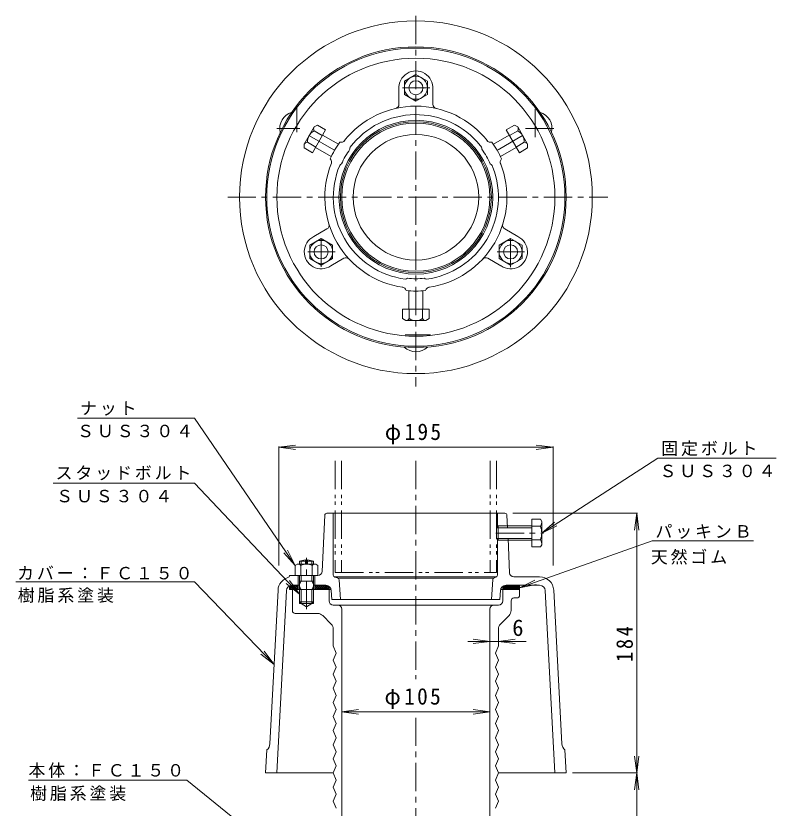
# Model space of a CAD drawing. Units: millimetres, scale not verified. Extents: x -334 to 302, y -534 to 514.
# Drawn here: x -330 to 209, y -47 to 514 of the extents above; entities that cross this region are included whole.
import ezdxf
from ezdxf.enums import TextEntityAlignment as Align

# ---------------------------------------------------------------- set-up
doc = ezdxf.new("R2010")
doc.units = ezdxf.units.MM
doc.header["$LTSCALE"] = 4
doc.linetypes.add('CHAIN1', pattern=[8, 5, -1, 1, -1])
doc.linetypes.add('DOUBLE_CHAIN1', pattern=[8.8, 5, -1, 0.6, -0.6, 0.6, -1])
for name, color, linetype, lineweight in [('0-0_通り芯', 7, 'Continuous', 9), ('0-1_躯体', 3, 'Continuous', 9), ('0-2_仕上', 4, 'Continuous', 9), ('0-4_その他', 7, 'Continuous', 9), ('0-5_寸法', 7, 'Continuous', 9), ('0-6_ハッチ', 7, 'DOUBLE_CHAIN1', 9), ('0-A', 2, 'Continuous', 9), ('0-B', 2, 'Continuous', 9)]:
    doc.layers.add(name, color=color, linetype=linetype, lineweight=lineweight)
doc.styles.add('ＭＳ ゴシック', font='')
doc.styles.get('ＭＳ ゴシック').set_extended_font_data('MS Gothic')

msp = doc.modelspace()

# ---------------------------------------------------------------- linework, layer by layer
at = {"layer": '0-0_通り芯', "linetype": 'CHAIN1'}
for p, q in [((-46.114, 514.414), (-46.114, 251.814)), ((-179.416, 385.917), (89.886, 385.917)), ((-46.114, 199.142), (-46.114, 44.4)), ((-46.114, 17.12), (-46.114, -119.323))]:
    msp.add_line(p, q, dxfattribs=at)
at = {"layer": '0-1_躯体', "linetype": 'CHAIN1'}
msp.add_line((-123.614, 94.075), (-123.614, 130.483), dxfattribs=at)
at = {"layer": '0-1_躯体'}
for p, q in [((-133.614, 107.951), (-133.614, 92.951)), ((-127.364, 107.951), (-133.614, 107.951)), ((-106.163, 107.951), (-119.864, 107.951)), ((-107.614, 107.951), (-107.614, 99.951)), ((27.386, 107.951), (13.817, 107.951)), ((15.386, 107.951), (15.386, 99.951)), ((27.386, 107.951), (27.386, 103.951)), ((25.386, 101.951), (23.386, 101.951)), ((-128.614, 97.951), (-128.614, 99.201)), ((-128.614, 97.951), (-118.614, 97.951)), ((-123.614, 95.786), (-127.364, 97.951)), ((-123.614, 95.786), (-119.864, 97.951)), ((-118.614, 99.201), (-118.614, 97.951)), ((12.386, 96.951), (-104.614, 96.951)), ((21.386, 99.951), (21.386, 93.022)), ((-131.614, 90.951), (-115.685, 90.951)), ((-98.614, -78.049), (-98.614, 93.951)), ((6.386, -78.049), (6.386, 93.951)), ((-106.078, 83.416), (-112.15, 89.487)), ((13.85, 83.416), (19.922, 89.487)), ((-104.614, 67.951), (-104.614, 79.88)), ((12.386, 67.951), (12.386, 79.88))]:
    msp.add_line(p, q, dxfattribs=at)
for points in [[(-104.614, 67.951), (-102.614, 62.951), (-104.614, 57.951), (-102.614, 52.951), (-104.614, 47.951), (-102.614, 42.951), (-104.614, 37.951), (-102.614, 32.951), (-104.614, 27.951), (-102.614, 22.951), (-104.614, 17.951), (-102.614, 12.951), (-104.614, 7.951), (-102.614, 2.951), (-104.614, -2.049), (-102.614, -7.049), (-104.614, -12.049), (-102.614, -17.049), (-104.614, -22.049), (-102.614, -27.049), (-104.614, -32.049), (-102.614, -37.049), (-104.614, -42.049), (-102.614, -47.049)], [(12.386, 67.951), (10.386, 62.951), (12.386, 57.951), (10.386, 52.951), (12.386, 47.951), (10.386, 42.951), (12.386, 37.951), (10.386, 32.951), (12.386, 27.951), (10.386, 22.951), (12.386, 17.951), (10.386, 12.951), (12.386, 7.951), (10.386, 2.951), (12.386, -2.049), (10.386, -7.049), (12.386, -12.049), (10.386, -17.049), (12.386, -22.049), (10.386, -27.049), (12.386, -32.049), (10.386, -37.049), (12.386, -42.049), (10.386, -47.049)]]:
    msp.add_lwpolyline(points, dxfattribs=at)
msp.add_circle((-46.114, 385.917), 125, dxfattribs=at)
for centre, radius, start, end in [((23.386, 99.951), 2, 90, 180), ((25.386, 103.951), 2, 270, 360), ((-104.614, 99.951), 3, 180, 270), ((-101.614, 93.951), 3, 0, 90), ((9.386, 93.951), 3, 90, 180), ((12.386, 99.951), 3, 270, 360), ((-131.614, 92.951), 2, 180, 270), ((-115.685, 85.951), 5, 45, 90), ((16.386, 93.022), 5, 315, 360), ((-109.614, 79.88), 5, 0, 45), ((17.386, 79.88), 5, 135, 180)]:
    msp.add_arc(centre, radius, start, end, dxfattribs=at)
at = {"layer": '0-2_仕上'}
for p, q in [((-58.114, 462.483), (-58.114, 451.73)), ((-34.114, 462.483), (-34.114, 451.73)), ((-118.421, 358.027), (-109.109, 363.404)), ((26.194, 358.027), (16.881, 363.404)), ((-106.421, 337.242), (-97.109, 342.619)), ((14.194, 337.242), (4.881, 342.619)), ((-110.679, 160.52), (-112.484, 120.815)), ((-109.181, 161.951), (16.953, 161.951)), ((-104.614, 161.951), (-104.614, 118.123)), ((11.636, 161.951), (11.636, 152.301)), ((18.852, 151.701), (18.451, 160.52)), ((11.636, 143.601), (11.636, 118.059)), ((20.301, 119.815), (19.193, 144.201)), ((-135.614, 117.951), (-135.614, 117.59)), ((-135.614, 117.951), (-115.481, 117.951)), ((-129.614, 110.951), (-129.614, 117.951)), ((-117.614, 110.951), (-117.614, 117.951)), ((-103.478, 116.667), (-101.674, 116.216)), ((8.386, 115.951), (-100.614, 115.951)), ((-100.541, 114.861), (-99.614, 100.951)), ((8.317, 114.921), (7.386, 100.951)), ((10.577, 116.626), (9.373, 116.255)), ((23.298, 116.951), (41.591, 116.951)), ((-143.805, 107.477), (-149.534, -1.364)), ((-137.813, 107.162), (-144.614, -22.049)), ((-133.819, 110.951), (-128.614, 110.951)), ((-118.614, 110.951), (-110.036, 110.951)), ((-106.045, 107.217), (-105.627, 100.951)), ((13.817, 107.217), (13.399, 100.951)), ((41.591, 110.951), (17.808, 110.951)), ((45.585, 107.162), (52.386, -22.049)), ((51.577, 107.477), (57.306, -1.364)), ((-105.627, 100.951), (13.399, 100.951)), ((-151.766, -5.725), (-152.625, -22.049)), ((59.538, -5.725), (60.397, -22.049)), ((-152.625, -22.049), (-104.614, -22.049)), ((12.386, -22.049), (60.397, -22.049))]:
    msp.add_line(p, q, dxfattribs=at)
msp.add_lwpolyline([(10.577, 116.951), (9.561, 116.951), (-103.478, 116.951)], dxfattribs=at)
for radius in [106.511, 105.652, 98.5, 54.5, 53.5, 52.5, 44.5]:
    msp.add_circle((-46.114, 385.917), radius, dxfattribs=at)
for centre, radius, start, end in [((-46.114, 463.417), 12, 355.55975, 184.44024), ((-46.114, 385.917), 64.5, 38.14401, 141.85599), ((-61.114, 451.73), 3, 282.83959, 360), ((-31.114, 451.73), 3, 180, 257.16041), ((-46.114, 385.917), 58.5, 38.84988, 142.69185), ((-46.114, 385.917), 66.5, 144.03643, 150), ((-99.013, 427.825), 3, 252.0275, 326.83904), ((-89.88, 420.208), 3, 157.13042, 187.20291), ((-2.348, 420.208), 3, 352.79709, 53.28845), ((6.785, 427.825), 3, 213.16095, 287.9725), ((-46.114, 385.917), 66.5, 24.03643, 35.96357), ((-46.114, 385.917), 66.5, 150, 155.96357), ((-46.114, 385.917), 57.75, 144.03643, 150), ((-46.114, 385.917), 57.75, 24.03643, 35.96357), ((-46.114, 385.917), 64.5, 158.14401, 261.85599), ((-108.856, 410.776), 3, 333.16095, 47.9725), ((-46.114, 385.917), 57.75, 150, 155.96357), ((-46.114, 385.917), 64.5, 278.14401, 21.85599), ((16.628, 410.776), 3, 132.0275, 206.83904), ((-46.114, 385.917), 58.5, 157.30815, 262.69185), ((-97.694, 406.674), 3, 112.79709, 142.86958), ((-46.114, 385.917), 58.5, 277.30815, 21.15012), ((5.466, 406.674), 3, 6.71155, 67.20291), ((-110.609, 366.002), 3, 300, 17.16041), ((18.381, 366.002), 3, 162.83959, 240), ((-113.231, 347.167), 12, 115.55975, 304.45372), ((21.003, 347.167), 12, 235.55975, 64.45372), ((-95.609, 340.021), 3, 42.83959, 120), ((3.381, 340.021), 3, 60, 137.16041), ((-53.928, 330.869), 3, 277.13042, 307.20291), ((-46.114, 385.917), 57.75, 264.03643, 270), ((-46.114, 385.917), 57.75, 270, 275.96357), ((-38.3, 330.869), 3, 232.79709, 262.86958), ((-55.957, 319.152), 3, 12.0275, 86.83904), ((-36.271, 319.152), 3, 93.16095, 167.9725), ((-46.114, 385.917), 66.5, 264.03643, 270), ((-46.114, 385.917), 66.5, 270, 275.96357), ((-109.181, 160.451), 1.5, 90, 177.39744), ((16.953, 160.451), 1.5, 2.60256, 90), ((-115.481, 120.951), 3, 270, 357.39744), ((-103.114, 118.123), 1.5, 180, 255.96376), ((10.136, 118.059), 1.5, 287.10273, 360), ((23.298, 119.951), 3, 182.60256, 270), ((-133.819, 106.951), 10, 104.71978, 176.98721), ((-136.614, 117.59), 1, 284.71978, 360), ((-102.038, 114.761), 1.5, 3.81407, 75.96376), ((9.814, 114.821), 1.5, 107.10273, 176.18593), ((41.591, 106.951), 10, 3.01279, 90), ((-133.819, 106.951), 4, 90, 176.98721), ((-110.036, 106.951), 4, 3.81407, 90), ((17.808, 106.951), 4, 90, 176.18593), ((41.591, 106.951), 4, 3.01279, 90), ((-155.525, -1.049), 6, 308.79753, 356.98721), ((63.297, -1.049), 6, 183.01279, 231.20247)]:
    msp.add_arc(centre, radius, start, end, dxfattribs=at)
at = {"layer": '0-4_その他'}
for p, q in [((-143.306, 208.715), (-131.409, 210.282)), ((-143.306, 209.315), (-143.306, 124.951)), ((-143.306, 208.715), (-131.409, 207.149)), ((-143.306, 208.715), (51.079, 208.715)), ((51.079, 208.715), (39.181, 210.282)), ((51.079, 208.715), (39.181, 207.149)), ((51.079, 209.315), (51.079, 124.951)), ((110.945, 161.951), (22.498, 161.951)), ((110.345, 161.951), (108.779, 150.054)), ((110.345, -22.049), (110.345, 161.951)), ((110.345, 161.951), (111.911, 150.054)), ((32.119, 71.184), (-9.357, 71.184)), ((6.386, 71.184), (-5.511, 72.75)), ((6.386, 71.184), (-5.511, 69.618)), ((12.386, 71.184), (24.283, 72.75)), ((12.386, 71.184), (24.283, 69.618)), ((-98.614, 21.288), (-86.717, 22.854)), ((6.386, 21.288), (-5.511, 22.854)), ((-98.614, 21.288), (6.386, 21.288)), ((-98.614, 21.288), (-86.717, 19.722)), ((6.386, 21.288), (-5.511, 19.722)), ((110.345, -22.049), (108.779, -10.151)), ((110.345, -22.049), (111.911, -10.151)), ((110.945, -22.049), (64.934, -22.049)), ((110.345, -22.049), (108.779, -33.946)), ((110.345, -22.049), (111.911, -33.946))]:
    msp.add_line(p, q, dxfattribs=at)
msp.add_lwpolyline([(110.345, -267.049), (110.345, -167.049), (110.345, -22.049)], dxfattribs=at)
at = {"layer": '0-5_寸法'}
for p, q in [((-203.082, 229.322), (-285.864, 229.322)), ((-203.082, 229.322), (-131.697, 125.038)), ((125.247, 201.121), (43.036, 147.951)), ((209.185, 201.121), (125.247, 201.121)), ((-203.082, 183.242), (-303.119, 183.242)), ((-203.082, 183.242), (-128.614, 104.561)), ((43.036, 147.951), (52.175, 155.728)), ((43.036, 147.951), (53.877, 153.097)), ((121.259, 142.417), (27.386, 109.063)), ((193.157, 142.417), (121.259, 142.417)), ((-131.697, 125.038), (-137.125, 135.74)), ((-131.697, 125.038), (-139.71, 133.97)), ((-203.082, 113.301), (-329.586, 113.301)), ((-203.082, 113.301), (-146.583, 54.703)), ((-128.614, 104.561), (-135.655, 114.279)), ((27.386, 109.063), (38.072, 114.522)), ((-128.614, 104.561), (-137.93, 112.125)), ((27.386, 109.063), (39.121, 111.571)), ((-146.583, 54.703), (-155.968, 62.18)), ((-146.583, 54.703), (-153.713, 64.355)), ((-208.344, -27.068), (-320.652, -27.068)), ((-208.344, -27.068), (-113.478, -104.3))]:
    msp.add_line(p, q, dxfattribs=at)
at = {"layer": '0-6_ハッチ'}
for p, q in [((-103.264, 199.142), (-103.264, 120.108)), ((-98.764, 199.142), (-98.764, 120.108)), ((6.536, 199.142), (6.536, 120.108)), ((11.036, 199.142), (11.036, 120.108)), ((-103.264, 120.108), (11.036, 120.108))]:
    msp.add_line(p, q, dxfattribs=at)
at = {"layer": '0-A', "linetype": 'CHAIN1'}
for p, q in [((-55.706, 463.417), (-36.148, 463.417)), ((-130.551, 431.981), (-130.551, 450.502)), ((38.324, 428.565), (38.324, 452.029)), ((-128.401, 434.667), (-144.595, 434.667)), ((31.543, 434.667), (53.203, 434.667)), ((-104.272, 419.495), (-122.619, 430.088)), ((12.082, 419.517), (30.599, 430.208)), ((-113.231, 336.676), (-113.231, 357.59)), ((21.003, 336.371), (21.003, 357.875)), ((-122.594, 347.167), (-103.204, 347.167)), ((11.571, 347.167), (30.749, 347.167)), ((-53.806, 288.417), (-35.833, 288.417)), ((10.516, 147.951), (44.427, 147.951))]:
    msp.add_line(p, q, dxfattribs=at)
at = {"layer": '0-A'}
for p, q in [((-125.299, 423.516), (-118.267, 435.694)), ((-119.434, 417.423), (-110.059, 433.661)), ((-115.924, 437.047), (-118.267, 435.694)), ((-118.267, 432.988), (-112.403, 429.602)), ((-115.924, 437.047), (-110.059, 433.661)), ((23.696, 437.047), (17.831, 433.661)), ((17.831, 433.661), (27.206, 417.423)), ((26.039, 432.988), (20.175, 429.602)), ((23.696, 437.047), (26.039, 435.694)), ((26.039, 435.694), (33.071, 423.516)), ((-112.246, 429.873), (-101.016, 423.389)), ((20.019, 429.873), (8.832, 423.414)), ((-125.299, 420.809), (-125.299, 423.516)), ((-122.955, 424.869), (-117.09, 421.483)), ((-117.246, 421.212), (-106.06, 414.754)), ((25.019, 421.212), (13.788, 414.728)), ((30.727, 424.869), (24.862, 421.483)), ((33.071, 420.809), (33.071, 423.516)), ((-125.299, 420.809), (-119.434, 417.423)), ((33.071, 420.809), (27.206, 417.423)), ((-121.35, 342.48), (-113.231, 337.792)), ((-113.231, 337.792), (-105.112, 342.48)), ((-51.114, 306.667), (-51.114, 319.635)), ((-41.114, 306.667), (-41.114, 319.584)), ((-36.739, 306.667), (-55.489, 306.667)), ((-55.489, 299.896), (-55.489, 306.667)), ((-50.801, 299.896), (-50.801, 306.667)), ((-41.426, 299.896), (-41.426, 306.667)), ((-36.739, 299.896), (-36.739, 306.667)), ((-55.489, 299.896), (-53.145, 298.542)), ((-39.083, 298.542), (-53.145, 298.542)), ((-36.739, 299.896), (-39.083, 298.542))]:
    msp.add_line(p, q, dxfattribs=at)
at = {"layer": '0-A', "lineweight": 18}
for p, q in [((42.141, 157.751), (36.036, 157.751)), ((36.036, 138.151), (36.036, 157.751)), ((42.141, 157.751), (43.036, 156.201)), ((12.286, 152.951), (11.036, 151.701)), ((36.036, 151.701), (11.036, 151.701)), ((12.286, 142.951), (12.286, 152.951)), ((36.036, 152.951), (12.286, 152.951)), ((42.141, 152.851), (36.036, 152.851)), ((43.036, 139.701), (43.036, 156.201)), ((36.036, 144.201), (11.036, 144.201)), ((42.141, 143.051), (36.036, 143.051)), ((42.141, 138.151), (36.036, 138.151)), ((42.141, 138.151), (43.036, 139.701)), ((-131.697, 125.038), (-130.114, 125.951)), ((-131.697, 125.038), (-131.697, 117.951)), ((-117.114, 125.951), (-130.114, 125.951)), ((-128.614, 127.951), (-124.414, 127.951)), ((-128.614, 125.951), (-128.614, 127.951)), ((-127.655, 117.951), (-127.655, 125.038)), ((-127.364, 125.951), (-127.364, 128.399)), ((-124.414, 128.951), (-124.414, 125.951)), ((-122.814, 128.951), (-122.814, 125.951)), ((-122.814, 127.951), (-118.614, 127.951)), ((-119.864, 125.951), (-119.864, 128.399)), ((-119.573, 125.038), (-119.573, 117.951)), ((-118.614, 125.951), (-118.614, 127.951)), ((-115.531, 125.038), (-117.114, 125.951)), ((-115.531, 125.038), (-115.531, 117.951)), ((-128.614, 99.201), (-128.614, 117.951)), ((-127.364, 113.951), (-127.364, 117.951)), ((-119.864, 113.951), (-119.864, 117.951)), ((-118.614, 99.201), (-118.614, 117.951)), ((-128.614, 113.951), (-118.614, 113.951)), ((-128.614, 111.786), (-127.364, 113.951)), ((-118.614, 111.786), (-119.864, 113.951)), ((-128.614, 110.116), (-127.364, 107.951)), ((-127.364, 97.951), (-127.364, 107.951)), ((-127.364, 107.951), (-119.864, 107.951)), ((-118.614, 110.116), (-119.864, 107.951)), ((-128.614, 99.201), (-118.614, 99.201)), ((-128.614, 99.201), (-127.364, 97.951))]:
    msp.add_line(p, q, dxfattribs=at)
at = {"layer": '0-A', "color": 7, "lineweight": 18}
for p, q in [((12.286, 152.951), (11.636, 152.951)), ((12.286, 142.951), (11.636, 142.951))]:
    msp.add_line(p, q, dxfattribs=at)
at = {"layer": '0-A'}
for points in [[(-54.233, 458.73), (-46.114, 454.042), (-37.995, 458.73), (-37.995, 468.105), (-46.114, 472.792), (-54.233, 468.105)], [(21.003, 356.542), (12.884, 351.855), (12.884, 342.48), (21.003, 337.792), (29.122, 342.48), (29.122, 351.855)]]:
    msp.add_lwpolyline(points, close=True, dxfattribs=at)
msp.add_lwpolyline([(-105.112, 342.48), (-105.112, 351.855), (-113.231, 356.542), (-121.35, 351.855), (-121.35, 342.48)], dxfattribs=at)
at = {"layer": '0-A', "lineweight": 18}
for points in [[(36.036, 142.951), (12.286, 142.951), (11.036, 144.201), (11.036, 151.701)], [(-118.614, 99.201), (-119.864, 97.951), (-119.864, 107.951)]]:
    msp.add_lwpolyline(points, dxfattribs=at)
at = {"layer": '0-A'}
for centre, radius in [((-46.114, 463.417), 8.146), ((-46.114, 463.417), 5), ((-113.231, 347.167), 8.146), ((21.003, 347.167), 8.146), ((-113.231, 347.167), 5), ((21.003, 347.167), 5)]:
    msp.add_circle(centre, radius, dxfattribs=at)
for centre, radius, start, end in [((-130.551, 434.667), 12, 106.39277, 193.60723), ((38.324, 434.667), 12, 346.39277, 73.60723), ((-114.166, 425.207), 8.796, 117.79577, 182.20423), ((-115.924, 434.341), 2.706, 150, 210), ((23.696, 434.341), 2.706, 330, 30), ((21.938, 425.207), 8.796, 357.79577, 62.20423), ((-122.955, 422.163), 2.706, 90, 150), ((30.727, 422.163), 2.706, 30, 90), ((-53.145, 301.249), 2.706, 270, 330), ((-46.114, 307.338), 8.796, 237.79577, 302.20423), ((-39.083, 301.249), 2.706, 210, 270), ((-46.114, 288.417), 12, 226.39277, 313.60723)]:
    msp.add_arc(centre, radius, start, end, dxfattribs=at)
at = {"layer": '0-A', "lineweight": 18}
for centre, radius, start, end in [((39.235, 155.301), 3.801, 319.8693, 19.8693), ((29.174, 147.951), 13.863, 339.30014, 20.69986), ((39.235, 140.601), 3.801, 340.1307, 40.1307), ((-129.676, 123.26), 2.691, 41.3295, 101.3295), ((-123.614, 115.951), 13, 93.52812, 112.61986), ((-123.614, 116.558), 9.393, 64.51611, 115.48389), ((-123.614, 115.951), 13, 67.38014, 86.47188), ((-117.552, 123.26), 2.691, 78.6705, 138.6705)]:
    msp.add_arc(centre, radius, start, end, dxfattribs=at)
at = {"layer": '0-B'}
for p, q in [((-135.614, 107.951), (-132.614, 110.951)), ((-135.614, 109.366), (-134.093, 110.886)), ((-135.614, 110.526), (-135.614, 107.951)), ((-134.2, 107.951), (-135.614, 109.366)), ((-133.614, 107.951), (-135.614, 107.951)), ((-132.786, 107.951), (-135.409, 110.575)), ((-131.371, 107.951), (-134.266, 110.846)), ((-134.2, 107.951), (-131.2, 110.951)), ((-129.957, 107.951), (-132.957, 110.951)), ((-132.786, 107.951), (-129.786, 110.951)), ((-129.614, 109.022), (-131.543, 110.951)), ((-131.371, 107.951), (-129.614, 109.709)), ((-129.614, 110.437), (-130.129, 110.951)), ((-129.957, 107.951), (-129.614, 108.295)), ((-129.614, 110.951), (-129.614, 107.951)), ((-117.614, 109.537), (-116.2, 110.951)), ((-117.614, 108.123), (-114.786, 110.951)), ((-114.614, 107.951), (-117.614, 110.951)), ((-117.614, 110.951), (-117.614, 107.951)), ((-116.028, 107.951), (-117.614, 109.537)), ((-117.442, 107.951), (-117.614, 108.123)), ((-116.371, 107.951), (-113.371, 110.951)), ((-113.2, 107.951), (-116.2, 110.951)), ((-114.957, 107.951), (-111.957, 110.951)), ((-111.786, 107.951), (-114.786, 110.951)), ((-113.543, 107.951), (-110.543, 110.951)), ((-110.371, 107.951), (-113.371, 110.951)), ((-112.129, 107.951), (-109.275, 110.805)), ((-108.957, 107.951), (-111.957, 110.951)), ((-110.714, 107.951), (-108.199, 110.467)), ((-107.614, 108.022), (-110.543, 110.951)), ((-109.3, 107.951), (-107.614, 109.638)), ((-107.614, 109.437), (-108.912, 110.735)), ((-107.886, 107.951), (-107.614, 108.223)), ((-107.614, 110.135), (-107.614, 107.951)), ((15.386, 109.2), (17.068, 110.882)), ((15.386, 110.135), (15.386, 107.951)), ((15.386, 109.75), (17.184, 107.951)), ((15.386, 108.335), (15.77, 107.951)), ((15.552, 107.951), (18.552, 110.951)), ((16.02, 110.53), (18.598, 107.951)), ((16.966, 107.951), (19.966, 110.951)), ((17.08, 110.884), (20.013, 107.951)), ((18.38, 107.951), (21.38, 110.951)), ((18.427, 110.951), (21.427, 107.951)), ((19.794, 107.951), (22.794, 110.951)), ((19.841, 110.951), (22.841, 107.951)), ((21.209, 107.951), (24.209, 110.951)), ((21.255, 110.951), (24.255, 107.951)), ((22.623, 107.951), (25.623, 110.951)), ((22.669, 110.951), (25.669, 107.951)), ((24.037, 107.951), (27.037, 110.951)), ((24.084, 110.951), (27.084, 107.951)), ((25.451, 107.951), (27.386, 109.886)), ((25.498, 110.951), (27.386, 109.063)), ((26.865, 107.951), (27.386, 108.472)), ((26.912, 110.951), (27.386, 110.478)), ((27.386, 107.951), (27.386, 110.951))]:
    msp.add_line(p, q, dxfattribs=at)

# ---------------------------------------------------------------- texts
at = {"layer": '0-4_その他', "color": 2, "style": 'ＭＳ ゴシック'}
msp.add_text('6', height=11.73, dxfattribs=at).set_placement((22.161, 71.544), align=Align.BOTTOM_LEFT)
at = {"layer": '0-4_その他', "color": 2, "char_height": 11.73, "attachment_point": 7, "style": 'ＭＳ ゴシック'}
for s, insert in [('\\T1.21;\\W0.95;φ195', (-68.114, 210.703)), ('\\T1.21;\\W0.95;φ105', (-68.364, 23.217))]:
    msp.add_mtext(s, dxfattribs=dict(at, insert=insert))
at = {"layer": '0-4_その他', "color": 2, "insert": (107.774, 56.601), "char_height": 11.73, "attachment_point": 7, "rotation": 90, "style": 'ＭＳ ゴシック'}
msp.add_mtext('\\T1.27;\\W0.9;184', dxfattribs=at)
at = {"layer": '0-5_寸法', "char_height": 8.798, "attachment_point": 7, "style": 'ＭＳ ゴシック'}
for s, insert in [('\\T1.17;ナット', (-284.096, 231.095)), ('\\T1.17;ＳＵＳ３０４', (-286.217, 215.719)), ('\\T1.17;固定ボルト', (127.735, 202.528)), ('\\T1.17;ＳＵＳ３０４', (126.519, 187.419)), ('\\T1.17;スタッドボルト', (-301.416, 185.287)), ('\\T1.17;ＳＵＳ３０４', (-301.042, 169.575)), ('\\T1.17;パッキンＢ', (123.653, 143.828)), ('\\T1.17;天然ゴム', (120.373, 125.616)), ('\\T1.17;カバー：ＦＣ１５０', (-328.701, 114.822)), ('\\T1.17;樹脂系塗装', (-328.259, 98.454)), ('\\T1.17;本体：ＦＣ１５０', (-320.652, -25.517)), ('\\T1.17;樹脂系塗装', (-319.516, -41.903))]:
    msp.add_mtext(s, dxfattribs=dict(at, insert=insert))

doc.saveas('drawing.dxf')
